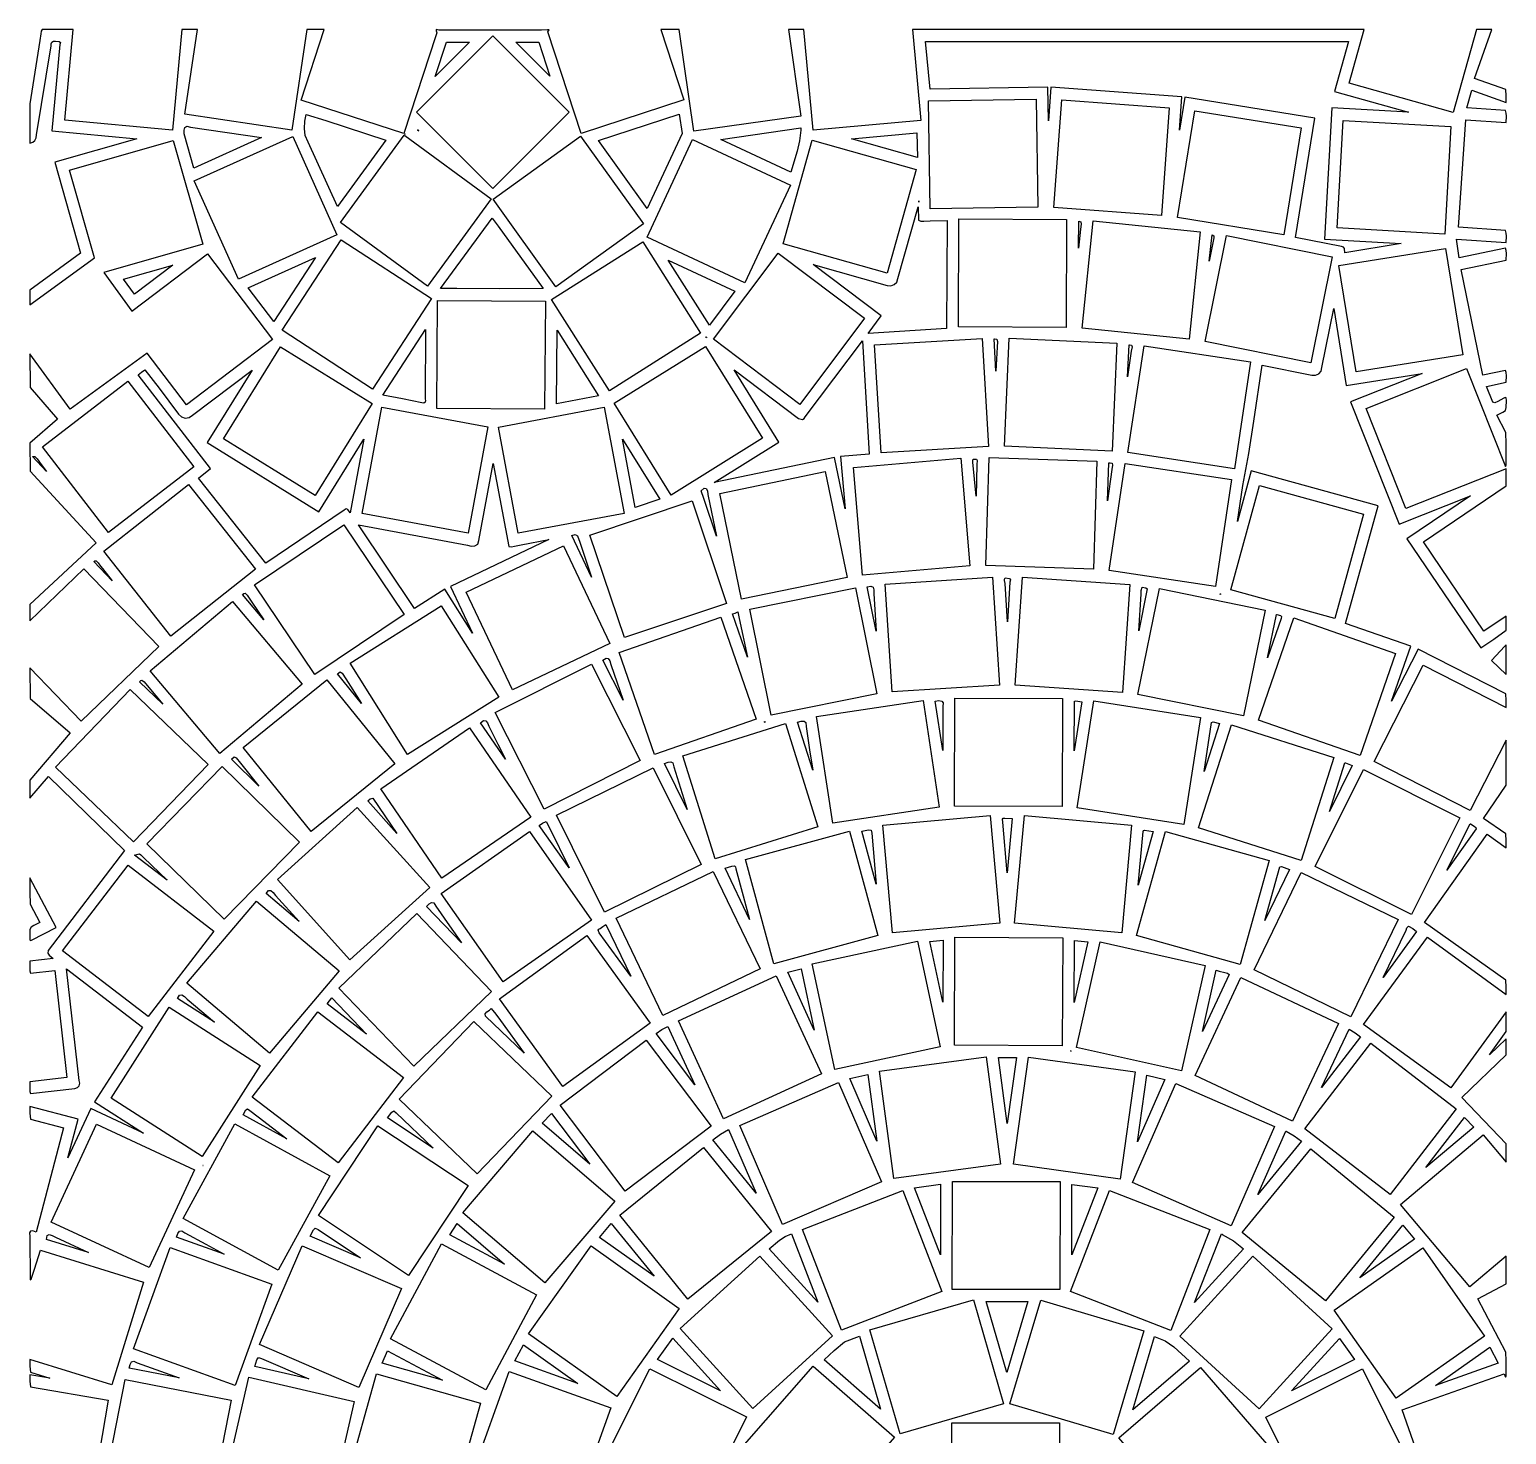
# Model space of a CAD drawing. Extents: x 0 to 14, y 0.5 to 20.5.
# Drawn here: x -0.01 to 14.01, y 7.18 to 20.51 of the extents above; entities that cross this region are included whole.
import ezdxf

# ---------------------------------------------------------------- set-up
doc = ezdxf.new("R2010")
doc.units = 0
doc.layers.add('Layer_1', color=7, linetype='CONTINUOUS')

msp = doc.modelspace()

# ---------------------------------------------------------------- linework, layer by layer
at = {"layer": 'Layer_1', "color": 7}
for points in [[(0.108843, 20.506891), (0.098857, 20.492199), (0.096155, 20.465836), (0.087974, 20.404383), (-0.007022, 19.802327), (-0.007022, 19.427942), (0.019864, 19.437005), (0.040867, 19.454408), (0.053809, 19.478311), (0.056509, 19.506876), (0.194667, 20.353487), (0.194857, 20.372566), (0.202761, 20.387696), (0.216994, 20.396189), (0.23617, 20.395359), (0.272509, 20.393417), (0.282448, 20.385396), (0.278609, 20.365348), (0.20277, 19.545516), (1.00782, 19.471653), (0.229284, 19.249789), (0.475126, 18.384767), (-0.007022, 18.034304), (-0.007022, 17.894847), (0.605378, 18.339622), (0.368245, 19.172013), (1.354755, 19.452967), (1.634883, 18.469654), (0.695998, 18.202205), (0.961684, 17.836473), (1.680358, 18.380082), (2.297168, 17.564614), (1.479054, 16.945819), (1.1077, 17.436732), (0.374915, 16.904533), (-0.007022, 17.430338), (-0.005315, 17.110357), (0.253867, 16.808732), (-0.007024, 16.581356), (-0.00515, 16.31545), (0.623236, 15.635581), (-0.007024, 15.053056), (-0.007024, 14.898055), (0.506488, 15.391392), (1.21717, 14.651717), (0.479864, 13.94335), (-0.007024, 14.450082), (-0.004543, 14.158434), (0.375354, 13.832721), (-0.007024, 13.384142), (-0.007024, 13.213486), (0.168649, 13.418538), (0.531881, 13.069444), (0.891512, 12.716675), (0.16694, 11.769632), (0.164957, 11.744993), (0.175538, 11.723356), (0.214014, 11.69158), (-0.007024, 11.666169), (-0.008056, 11.604649), (-0.007797, 11.574762), (-0.000017, 11.553342), (0.228456, 11.579518), (0.344983, 10.563739), (-0.007024, 10.523335), (-0.008057, 10.461821), (-0.007798, 10.431931), (-0.000012, 10.410458), (0.420113, 10.45785), (0.443646, 10.46775), (0.46023, 10.485796), (0.467353, 10.509021), (0.462504, 10.53446), (0.340738, 11.595614), (1.061121, 11.04258), (0.607802, 10.334378), (1.072036, 10.036942), (0.572193, 10.2695), (0.354408, 9.801518), (0.450044, 10.167194), (-0.007024, 10.287029), (-0.007759, 10.22538), (-0.001732, 10.168958), (0.311964, 10.086938), (0.053224, 9.097727), (0.021124, 9.109097), (-0.000385, 9.106757), (-0.010151, 9.089208), (-0.007024, 9.054952), (-0.005635, 8.645096), (0.005612, 8.649211), (0.016279, 8.677902), (0.036014, 8.744265), (0.092582, 8.926684), (1.072367, 8.622855), (0.769474, 7.646266), (-0.007023, 7.887148), (-0.007704, 7.825123), (-0.002062, 7.767754), (0.181879, 7.710648), (-0.007023, 7.742343), (-0.007862, 7.681537), (-0.001125, 7.627139), (0.735685, 7.503447), (0.566407, 6.495053)], [(13.358846, 6.447041), (13.018966, 7.411337), (13.986349, 7.752319), (13.99877, 7.721891), (14.005593, 7.730759), (14.00702, 7.7914), (14.007607, 7.875906), (14.002917, 7.9591), (13.737916, 8.464654), (14.00702, 8.60571), (14.00702, 8.867593), (13.661959, 8.577433), (13.003918, 9.359993), (13.789014, 10.020184), (14.00702, 9.761002), (14.005089, 9.933092), (13.58578, 10.37241), (14.007019, 10.777333), (14.007019, 10.930075), (13.847607, 10.777995), (14.007019, 10.998867), (14.007019, 11.188264), (13.479726, 10.465125), (12.653509, 11.067603), (13.257972, 11.896466), (14.007019, 11.350211), (14.007426, 11.419573), (14.004042, 11.486968), (13.231183, 12.035648), (13.825007, 12.872117), (14.007019, 12.742857), (14.007452, 12.810521), (14.003987, 12.876141), (13.791714, 13.022709), (14.007019, 13.336571), (14.006138, 13.765747), (13.665542, 13.097894), (12.754163, 13.561246), (13.219003, 14.475657), (14.00702, 14.075034), (14.007545, 14.140905), (14.003162, 14.203742), (13.17, 14.627351), (12.91837, 14.132966), (13.101153, 14.657062), (12.482634, 14.872697), (12.789771, 15.98753), (11.58713, 16.319307), (11.455279, 15.840631), (11.505385, 16.18007), (11.562899, 16.485411), (11.610225, 16.792833), (11.690317, 17.322188), (12.162047, 17.226276), (12.197117, 17.227005), (12.228554, 17.241171), (12.250565, 17.266706), (12.257358, 17.301542), (12.3698, 17.861001), (12.487485, 17.128436), (13.209081, 17.244687), (12.529873, 16.975198), (12.989917, 15.814945), (13.668794, 16.084213), (13.064222, 15.674826), (13.76432, 14.641077), (13.887624, 14.724075), (14.00702, 14.809142), (14.00702, 14.94215), (13.793975, 14.798063), (13.220987, 15.64484), (14.00702, 16.176652), (14.00702, 16.339757), (13.053252, 15.961348), (12.676111, 16.911698), (13.629548, 17.290052), (14.000196, 16.360901), (14.00671, 16.374796), (14.007647, 16.404312), (14.00702, 16.467584), (14.007571, 16.577059), (14.003007, 16.685297), (13.918109, 16.849466), (13.975892, 16.877032), (14.000353, 16.893519), (14.00702, 16.920848), (14.008943, 16.987646), (14.005367, 17.013608), (13.997657, 17.016873), (13.984175, 17.010669), (13.926537, 16.978905), (13.898764, 16.965834), (13.878019, 16.971648), (13.819276, 17.12127), (14.00702, 17.1598), (14.00801, 17.222091), (14.007698, 17.252245), (14.000112, 17.273458), (13.783502, 17.229033), (13.578064, 18.230646), (14.00702, 18.318675), (14.008009, 18.380992), (14.007696, 18.411159), (14.000112, 18.432388), (13.559929, 18.342101), (13.535455, 18.518545), (14.00691, 18.485417), (14.007837, 18.546231), (14.007444, 18.575844), (14.00035, 18.599243), (13.552157, 18.630773), (13.62387, 19.650687), (14.00691, 19.623787), (14.007836, 19.684628), (14.007442, 19.714253), (14.00035, 19.737668), (13.631312, 19.764292), (13.68048, 19.933129), (14.00691, 19.816327), (14.00754, 19.879013), (14.002224, 19.937539), (13.70523, 20.043703), (13.870815, 20.50711), (13.72342, 20.50711), (13.503705, 19.721463), (12.515817, 19.997842), (12.658306, 20.50711), (8.370899, 20.50711), (8.448951, 19.643631), (7.427329, 19.551302), (7.340953, 20.50711), (7.193448, 20.50711), (7.30981, 19.685578), (6.294251, 19.541656), (6.157439, 20.50711), (5.982373, 20.50711), (6.201261, 19.839864), (5.226712, 19.520104), (4.910149, 20.486494), (4.923461, 20.503462), (4.907149, 20.505401), (4.848633, 20.50066), (3.873478, 20.502038), (3.850158, 20.506815), (3.850979, 20.496077), (3.85627, 20.47439), (3.846364, 20.446316), (3.541482, 19.519993), (2.56809, 19.838595), (2.786813, 20.507054), (2.621724, 20.507054), (2.479675, 19.55312), (1.465164, 19.704154), (1.584612, 20.507054), (1.43402, 20.507054), (1.345881, 19.553176), (0.324479, 19.647544), (0.403854, 20.507054), (0.108843, 20.506885), (0.108843, 20.506891)], [(5.111232, 19.722236), (4.388148, 18.999372), (3.662914, 19.724771), (4.385998, 20.44769), (5.111232, 19.722236), (5.111232, 19.722236)], [(4.166615, 20.387663), (3.839909, 20.061013), (3.946624, 20.387663), (4.166615, 20.387663), (4.166615, 20.387663)], [(4.823277, 20.387663), (4.929441, 20.064155), (4.606043, 20.387663), (4.823277, 20.387663), (4.823277, 20.387663)], [(12.51036, 20.394332), (12.377352, 19.91946), (13.080317, 19.723007), (12.351996, 19.764018), (12.281881, 18.517444), (13.0091, 18.476544), (12.475358, 18.388681), (12.471753, 18.428639), (12.462839, 18.44364), (12.442204, 18.447422), (12.004951, 18.535304), (12.189112, 19.666728), (10.957035, 19.86704), (10.905387, 19.550918), (10.928538, 19.869961), (9.683949, 19.960967), (9.660522, 19.642475), (9.655561, 19.961794), (8.537311, 19.942667), (8.495143, 20.394332), (12.51036, 20.394332), (12.51036, 20.394332)], [(9.559925, 18.82144), (8.537586, 18.805289), (8.521436, 19.830935), (9.543719, 19.847031), (9.559925, 18.82144), (9.559925, 18.82144)], [(10.807491, 19.765837), (10.732966, 18.742836), (9.713273, 18.81714), (9.787798, 19.840141), (10.807491, 19.765837), (10.807491, 19.765837)], [(2.802908, 19.642861), (3.372975, 19.456219), (2.912214, 18.827282), (2.634126, 19.439242), (2.607139, 19.501339), (2.599262, 19.568184), (2.604546, 19.636387), (2.617038, 19.702557), (2.802908, 19.642861), (2.802908, 19.642861)], [(6.183952, 19.520105), (5.852617, 18.808376), (5.389375, 19.453959), (6.157604, 19.705809), (6.183952, 19.520105), (6.183952, 19.520105)], [(12.05919, 19.573242), (11.894487, 18.560825), (10.885322, 18.724977), (11.050026, 19.737394), (12.05919, 19.573242), (12.05919, 19.573242)], [(13.482428, 19.587078), (13.424716, 18.566282), (12.400613, 18.62416), (12.458325, 19.644955), (13.482428, 19.587078), (13.482428, 19.587078)], [(2.190508, 19.481796), (1.547791, 19.192352), (1.456666, 19.517043), (1.457582, 19.552034), (1.465342, 19.578298), (1.484418, 19.590135), (1.519282, 19.581843), (2.190508, 19.481796), (2.190508, 19.481796)], [(2.90786, 18.559557), (1.972558, 18.138594), (1.552918, 19.070864), (2.48822, 19.491882), (2.90786, 18.559557), (2.90786, 18.559557)], [(3.552452, 19.501749), (4.371888, 18.899491), (3.766158, 18.073219), (2.94154, 18.677627), (3.546939, 19.503513), (3.552452, 19.501749), (3.552452, 19.501749)], [(3.554435, 19.515696), (3.549345, 19.518134), (3.554435, 19.515696), (3.554435, 19.515696)], [(3.555538, 19.513545), (3.553525, 19.51288), (3.555538, 19.513545), (3.555538, 19.513545)], [(3.673938, 19.555218), (3.684174, 19.54586), (3.673938, 19.555218), (3.673938, 19.555218)], [(5.816568, 18.663296), (4.985777, 18.067432), (4.389196, 18.899271), (5.218886, 19.496843), (5.816568, 18.663296), (5.816568, 18.663296)], [(7.311077, 19.553564), (7.299395, 19.4513), (7.274737, 19.351792), (7.215221, 19.154815), (6.552936, 19.464157), (7.310967, 19.573518), (7.311077, 19.553564), (7.311077, 19.553564)], [(8.417146, 19.294383), (7.791351, 19.471047), (8.413618, 19.527492), (8.417146, 19.294383), (8.417146, 19.294383)], [(7.213072, 19.031011), (6.780368, 18.104639), (5.850964, 18.538721), (6.283668, 19.465093), (7.213072, 19.031011), (7.213072, 19.031011)], [(8.406784, 19.17995), (8.128971, 18.195975), (7.1418, 18.474725), (7.419613, 19.458699), (8.406784, 19.17995), (8.406784, 19.17995)], [(8.426683, 18.697691), (8.448881, 18.690131), (8.478657, 18.690391), (8.539669, 18.692419), (8.698818, 18.694936), (8.694243, 17.669841), (7.949, 17.623319), (8.074236, 17.789234), (7.427605, 18.27695), (8.131413, 18.077639), (8.166178, 18.075885), (8.198545, 18.087471), (8.222505, 18.110935), (8.232052, 18.144817), (8.424643, 18.826291), (8.426683, 18.697692), (8.426683, 18.697691)], [(8.437597, 18.874521), (8.423977, 18.875128), (8.437597, 18.874521), (8.437597, 18.874521)], [(4.436932, 18.640806), (4.864289, 18.048746), (4.454527, 18.045335), (4.044797, 18.049028), (3.891118, 18.051565), (4.380487, 18.718976), (4.436932, 18.640814), (4.436932, 18.640806)], [(9.834046, 18.706125), (9.82903, 17.680368), (8.80658, 17.685384), (8.811596, 18.711086), (9.834046, 18.706125), (9.834046, 18.706125)], [(9.949856, 18.688817), (9.968885, 18.681578), (9.970637, 18.661588), (9.964142, 18.61427), (9.945612, 18.432502), (9.949856, 18.688817), (9.949856, 18.688817)], [(11.102227, 18.589102), (10.998212, 17.568637), (9.981, 17.672265), (10.085014, 18.692785), (11.102227, 18.589102), (11.102227, 18.589102)], [(3.804577, 17.954102), (3.244267, 17.094868), (2.387789, 17.653359), (2.948099, 18.512593), (3.804577, 17.954102), (3.804577, 17.954102)], [(12.35321, 18.35015), (12.151079, 17.344458), (11.148639, 17.545927), (11.350714, 18.551619), (12.35321, 18.35015), (12.35321, 18.35015)], [(11.215832, 18.559226), (11.232834, 18.549668), (11.232243, 18.52951), (11.221854, 18.48378), (11.187169, 18.307872), (11.215832, 18.559226), (11.215832, 18.559226)], [(6.357751, 17.625522), (5.493336, 17.079323), (4.945428, 17.946495), (5.809788, 18.492694), (6.357751, 17.625522), (6.357751, 17.625522)], [(7.916036, 17.767185), (7.300328, 16.950891), (6.481388, 17.568582), (7.097095, 18.384877), (7.916036, 17.767185), (7.916036, 17.767185)], [(13.59361, 17.420856), (12.580807, 17.257972), (12.418418, 18.267468), (13.431221, 18.430407), (13.59361, 17.420856), (13.59361, 17.420856)], [(0.985661, 17.995995), (0.882419, 18.137823), (1.349243, 18.270886), (0.985661, 17.995995), (0.985661, 17.995995)], [(2.308468, 17.737695), (2.06665, 18.056904), (2.703689, 18.343371), (2.308468, 17.737695), (2.308468, 17.737695)], [(6.685007, 18.025099), (6.442803, 17.703024), (6.053149, 18.319779), (6.685007, 18.025099), (6.685007, 18.025099)], [(4.886281, 17.929408), (4.878785, 16.903707), (3.856391, 16.911093), (3.863832, 17.936849), (4.886281, 17.929408), (4.886281, 17.929408)], [(3.744659, 17.002539), (3.749638, 16.984883), (3.745051, 16.970377), (3.732731, 16.962789), (3.714513, 16.965889), (3.528746, 17.002092), (3.342713, 17.038754), (3.749675, 17.662565), (3.744659, 17.002539), (3.744659, 17.002539)], [(5.391139, 17.030762), (4.9925, 16.954418), (4.997847, 17.653635), (5.391139, 17.030762), (5.391139, 17.030762)], [(6.417888, 17.586662), (6.412048, 17.582068), (6.409672, 17.586945), (6.411404, 17.59168), (6.417888, 17.586662), (6.417888, 17.586662)], [(7.960188, 16.478444), (7.689045, 16.455348), (7.730883, 15.959916), (7.630121, 16.446474), (6.487672, 16.209837), (7.103765, 16.593427), (6.677676, 17.279801), (7.290186, 16.81678), (7.326219, 16.807767), (7.341975, 16.815208), (7.352438, 16.83253), (7.895806, 17.552763), (7.960188, 16.478444), (7.960188, 16.478444)], [(9.093101, 16.551921), (8.072526, 16.490185), (8.010624, 17.514067), (9.0312, 17.575748), (9.093101, 16.551921), (9.093101, 16.551921)], [(9.14916, 17.572055), (9.172651, 17.56818), (9.177414, 17.547247), (9.173486, 17.493143), (9.163381, 17.266406), (9.145246, 17.572055), (9.14916, 17.572055), (9.14916, 17.572055)], [(10.311397, 17.531982), (10.265536, 16.507273), (9.244134, 16.552968), (9.289995, 17.577677), (10.311397, 17.531982), (10.311397, 17.531982)], [(3.240628, 16.958442), (2.700713, 16.086254), (1.831336, 16.624461), (2.371306, 17.496649), (3.240628, 16.958442), (3.240628, 16.958442)], [(6.948433, 16.629477), (6.080103, 16.089837), (5.5387, 16.961033), (6.407084, 17.500673), (6.948433, 16.629477), (6.948433, 16.629477)], [(10.429247, 17.515501), (10.450161, 17.511386), (10.454723, 17.495989), (10.447416, 17.453905), (10.410561, 17.210623), (10.426325, 17.515721), (10.429247, 17.515495), (10.429247, 17.515501)], [(11.58035, 17.353719), (11.426561, 16.339593), (10.415742, 16.492886), (10.569531, 17.507012), (11.58035, 17.353719), (11.58035, 17.353719)], [(1.218991, 17.103412), (1.402392, 16.859075), (1.431465, 16.833776), (1.46758, 16.821227), (1.504522, 16.824718), (1.536075, 16.84754), (2.101542, 17.275171), (1.676169, 16.588412), (2.736983, 15.931142), (3.163678, 16.619886), (3.034804, 15.921717), (3.009923, 15.953287), (2.994238, 15.958704), (2.97745, 15.94699), (2.231573, 15.444695), (1.594313, 16.251123), (1.706596, 16.341412), (1.019396, 17.231569), (1.051081, 17.256985), (1.085486, 17.27958), (1.218991, 17.103412), (1.218991, 17.103412)], [(1.54961, 16.359547), (0.740315, 15.734634), (0.113363, 16.546519), (0.922713, 17.171432), (1.54961, 16.359547), (1.54961, 16.359547)], [(4.339696, 16.736082), (4.152448, 15.727578), (3.147197, 15.91422), (3.334445, 16.922724), (4.339696, 16.736082), (4.339696, 16.736082)], [(5.634225, 15.915874), (4.629305, 15.727634), (4.440403, 16.735806), (5.445324, 16.924102), (5.634225, 15.915874), (5.634225, 15.915874)], [(5.971293, 16.051032), (5.738846, 15.973035), (5.617358, 16.620162), (5.971293, 16.051032), (5.971293, 16.051032)], [(0.151948, 16.312363), (0.018113, 16.457167), (0.040612, 16.456649), (0.060803, 16.433559), (0.100346, 16.379178), (0.151948, 16.312363), (0.151948, 16.312363)], [(8.916492, 15.417189), (7.897846, 15.330207), (7.810533, 16.352161), (8.829234, 16.439198), (8.916492, 15.417189), (8.916492, 15.417189)], [(8.958329, 16.432197), (8.977457, 16.431285), (8.983812, 16.418422), (8.982968, 16.379556), (8.973873, 16.078648), (8.945269, 16.401472), (8.943112, 16.422856), (8.947202, 16.430929), (8.958329, 16.432197), (8.958329, 16.432197)], [(10.120621, 16.41329), (10.087659, 15.38803), (9.065761, 15.420938), (9.098723, 16.446143), (10.120621, 16.41329), (10.120621, 16.41329)], [(4.538244, 15.603169), (4.563426, 15.600135), (4.59431, 15.605503), (4.657476, 15.618304), (4.918968, 15.66722), (3.984162, 15.224099), (4.195167, 14.778827), (3.932954, 15.195821), (3.644559, 15.01381), (3.111037, 15.806513), (4.14765, 15.613451), (4.181384, 15.605256), (4.217089, 15.608131), (4.244789, 15.624991), (4.25451, 15.658752), (4.390518, 16.39036), (4.538244, 15.603169), (4.538244, 15.603169)], [(7.750341, 15.308765), (6.749113, 15.101508), (6.541195, 16.106043), (7.542422, 16.3133), (7.750341, 15.308765), (7.750341, 15.308765)], [(10.247456, 16.395707), (10.266773, 16.391257), (10.270195, 16.374753), (10.264303, 16.332092), (10.22199, 16.034605), (10.233896, 16.396644), (10.247456, 16.395707), (10.247456, 16.395707)], [(11.400268, 16.236571), (11.24725, 15.222335), (10.236321, 15.374856), (10.389339, 16.389092), (11.400268, 16.236571), (11.400268, 16.236571)], [(2.134118, 15.38566), (1.331824, 14.751707), (0.695887, 15.556592), (1.498126, 16.190544), (2.134118, 15.38566), (2.134118, 15.38566)], [(6.510327, 15.7009), (6.390827, 16.058217), (6.365633, 16.131785), (6.394813, 16.154163), (6.413463, 16.151491), (6.424012, 16.129548), (6.428889, 16.094115), (6.510327, 15.7009), (6.510327, 15.7009)], [(12.651196, 15.908984), (12.37884, 14.919993), (11.393047, 15.191522), (11.665457, 16.180512), (12.651196, 15.908984), (12.651196, 15.908984)], [(6.605356, 15.062648), (5.635934, 14.737541), (5.30978, 15.710105), (6.279202, 16.035212), (6.605356, 15.062648), (6.605356, 15.062648)], [(3.546277, 14.957366), (2.698067, 14.386362), (2.125244, 15.237328), (2.973399, 15.808332), (3.546277, 14.957366), (3.546277, 14.957366)], [(5.324718, 15.311025), (5.136092, 15.7079), (5.16998, 15.716909), (5.190985, 15.703989), (5.212978, 15.644076), (5.324718, 15.311025), (5.324718, 15.311025)], [(5.497854, 14.681758), (4.574128, 14.243542), (4.134479, 15.1703), (5.058205, 15.608461), (5.497854, 14.681758), (5.497854, 14.681758)], [(0.773884, 15.276464), (0.598874, 15.458806), (0.610654, 15.467627), (0.621695, 15.46702), (0.642269, 15.446584), (0.662016, 15.415623), (0.68236, 15.392258), (0.773884, 15.276464), (0.773884, 15.276464)], [(9.197391, 14.287529), (8.177091, 14.221658), (8.111056, 15.245265), (9.131355, 15.311135), (9.197391, 14.287529), (9.197391, 14.287529)], [(9.25119, 15.303859), (9.290622, 15.298401), (9.299932, 15.286463), (9.29643, 15.263823), (9.27186, 14.887582), (9.249756, 15.250226), (9.244166, 15.279207), (9.244329, 15.293514), (9.25119, 15.303859), (9.25119, 15.303859)], [(10.434098, 15.241296), (10.3647, 14.217965), (9.344621, 14.287143), (9.414019, 15.310529), (10.434098, 15.241296), (10.434098, 15.241296)], [(2.212942, 14.905496), (2.011638, 15.14522), (2.02493, 15.15757), (2.036591, 15.1595), (2.056492, 15.141501), (2.09291, 15.083883), (2.212942, 14.905496), (2.212942, 14.905496)], [(8.03146, 14.202641), (7.02902, 14.001117), (6.826835, 15.006809), (7.829275, 15.208334), (8.03146, 14.202641), (8.03146, 14.202641)], [(8.026996, 14.797237), (7.941667, 15.22046), (7.976708, 15.226835), (7.996297, 15.215215), (8.004099, 15.18987), (8.003782, 15.155069), (8.026996, 14.797237), (8.026996, 14.797237)], [(11.717106, 14.999533), (11.51222, 13.994448), (10.510386, 14.198618), (10.715217, 15.203703), (11.717106, 14.999533), (11.717106, 14.999533)], [(10.551617, 15.214893), (10.586333, 15.208641), (10.597797, 15.200705), (10.594453, 15.183678), (10.517882, 14.800379), (10.542929, 15.149793), (10.542654, 15.184788), (10.551617, 15.214893), (10.551617, 15.214893)], [(11.297687, 15.149795), (11.292196, 15.14783), (11.292532, 15.151624), (11.295445, 15.154504), (11.297687, 15.149795), (11.297687, 15.149795)], [(2.577626, 14.295576), (1.79468, 13.637977), (1.134985, 14.423458), (1.917932, 15.081058), (2.577626, 14.295576), (2.577626, 14.295576)], [(4.443545, 14.171608), (3.578192, 13.627063), (3.031828, 14.495227), (3.89718, 15.039827), (4.443545, 14.171608), (4.443545, 14.171608)], [(6.887358, 13.962532), (5.921133, 13.62822), (5.585718, 14.597532), (6.551943, 14.931899), (6.887358, 13.962532), (6.887358, 13.962532)], [(6.727285, 14.919828), (6.803739, 14.550568), (6.66136, 14.962106), (6.688065, 14.969252), (6.712457, 14.981178), (6.727285, 14.919828), (6.727285, 14.919828)], [(12.95712, 14.587335), (12.619225, 13.618794), (11.653827, 13.955642), (11.991777, 14.924127), (12.95712, 14.587335), (12.95712, 14.587335)], [(11.828121, 14.956649), (11.863207, 14.946396), (11.874092, 14.936749), (11.868848, 14.920047), (11.739872, 14.545773), (11.825861, 14.956759), (11.828122, 14.956646), (11.828121, 14.956649)], [(13.994893, 14.657339), (13.865633, 14.521244), (14.007075, 14.386913), (14.007075, 14.670182), (13.994893, 14.657339), (13.994893, 14.657339)], [(5.785975, 13.570838), (4.873328, 13.109967), (4.410968, 14.025536), (5.323615, 14.486462), (5.785975, 13.570838), (5.785975, 13.570838)], [(5.623587, 14.143331), (5.430882, 14.524496), (5.461801, 14.542836), (5.483193, 14.538448), (5.497282, 14.516642), (5.506293, 14.482726), (5.623587, 14.143331), (5.623587, 14.143331)], [(1.255261, 14.105242), (1.033783, 14.318562), (1.0457, 14.331919), (1.057068, 14.334818), (1.078654, 14.318736), (1.120719, 14.265508), (1.255261, 14.105242), (1.255261, 14.105242)], [(3.45698, 13.540246), (2.661852, 12.897419), (2.016985, 13.695082), (2.812058, 14.33791), (3.45698, 13.540246), (3.45698, 13.540246)], [(3.139425, 14.112793), (2.911828, 14.394134), (2.938495, 14.413225), (2.958631, 14.401327), (2.992334, 14.346358), (3.139425, 14.112793), (3.139425, 14.112793)], [(1.684492, 13.53501), (0.975464, 12.79831), (0.236394, 13.509654), (0.945423, 14.246298), (1.684492, 13.53501), (1.684492, 13.53501)], [(9.794578, 14.160363), (9.791215, 13.134607), (8.768766, 13.137914), (8.772128, 14.163671), (9.794578, 14.160363), (9.794578, 14.160363)], [(8.624788, 13.127772), (7.613805, 12.975526), (7.461063, 13.989762), (8.472047, 14.142063), (8.624788, 13.127772), (8.624788, 13.127772)], [(8.658413, 13.861109), (8.657861, 13.667467), (8.587251, 14.134897), (8.621764, 14.139505), (8.648394, 14.13574), (8.662419, 14.118587), (8.659116, 14.083028), (8.658413, 13.861109), (8.658413, 13.861109)], [(9.922239, 14.136826), (9.978739, 14.128944), (9.906144, 13.663884), (9.908183, 14.133464), (9.922239, 14.136826), (9.922239, 14.136826)], [(11.10399, 13.979013), (10.94546, 12.965549), (9.935248, 13.123527), (10.093777, 14.136992), (11.10399, 13.979013), (11.10399, 13.979013)], [(4.746934, 13.035002), (3.903905, 12.456557), (3.323531, 13.302342), (4.166615, 13.880787), (4.746934, 13.035002), (4.746934, 13.035002)], [(4.435222, 13.727273), (4.508313, 13.582745), (4.270408, 13.929239), (4.298637, 13.950964), (4.320166, 13.948591), (4.336716, 13.928315), (4.35001, 13.89633), (4.435222, 13.727273), (4.435222, 13.727273)], [(7.473355, 12.94317), (6.497759, 12.63719), (6.190787, 13.615928), (7.166438, 13.921908), (7.473355, 12.94317), (7.473355, 12.94317)], [(6.973292, 13.939987), (6.970154, 13.932583), (6.966197, 13.936215), (6.965787, 13.941733), (6.973292, 13.939987), (6.973292, 13.939987)], [(7.394256, 13.674246), (7.423415, 13.481101), (7.280981, 13.936515), (7.314709, 13.945664), (7.342047, 13.945708), (7.358887, 13.930797), (7.361124, 13.895082), (7.394256, 13.674246), (7.394256, 13.674246)], [(12.371895, 13.59862), (12.059742, 12.62148), (11.085799, 12.932641), (11.397953, 13.909726), (12.371895, 13.59862), (12.371895, 13.59862)], [(11.225367, 13.93894), (11.284182, 13.924002), (11.138165, 13.466714), (11.210705, 13.933208), (11.225367, 13.93894), (11.225367, 13.93894)], [(2.167522, 13.329516), (1.906246, 13.584453), (1.930817, 13.606242), (1.95235, 13.596754), (1.99234, 13.546127), (2.167522, 13.329516), (2.167522, 13.329516)], [(2.551664, 12.796987), (1.83773, 12.065084), (1.103456, 12.781278), (1.817335, 13.513237), (2.551664, 12.796987), (2.551664, 12.796987)], [(6.363979, 12.583502), (5.447032, 12.13134), (4.993382, 13.051318), (5.910384, 13.50348), (6.363979, 12.583502), (6.363979, 12.583502)], [(6.233065, 13.105503), (6.017706, 13.542065), (6.050205, 13.555639), (6.077976, 13.559838), (6.097564, 13.547817), (6.105518, 13.51273), (6.233065, 13.105503), (6.233065, 13.105503)], [(13.566489, 13.027395), (13.107712, 12.109898), (12.193136, 12.567186), (12.651912, 13.484739), (13.566489, 13.027395), (13.566489, 13.027395)], [(12.480815, 13.548073), (12.545913, 13.523875), (12.327632, 13.088084), (12.475689, 13.548845), (12.480815, 13.548074), (12.480815, 13.548073)], [(3.476658, 12.87978), (3.20072, 13.188405), (3.224281, 13.20815), (3.246991, 13.214338), (3.476658, 12.87978), (3.476658, 12.87978)], [(3.788536, 12.365386), (3.029733, 11.680115), (2.342257, 12.441398), (3.10106, 13.126669), (3.788536, 12.365386), (3.788536, 12.365386)], [(9.198989, 12.027326), (8.180564, 11.936761), (8.089614, 12.958494), (9.108094, 13.049113), (9.198989, 12.027326), (9.198989, 12.027326)], [(10.450855, 12.956895), (10.35803, 11.935273), (9.339715, 12.027766), (9.432539, 13.049389), (10.450855, 12.956895), (10.450855, 12.956895)], [(4.924315, 12.932972), (5.113382, 12.553295), (4.828734, 12.954249), (4.859222, 12.976731), (4.893061, 12.99333), (4.924315, 12.932972), (4.924315, 12.932972)], [(8.041768, 11.912011), (7.055368, 11.642743), (6.785163, 12.632284), (7.771562, 12.901608), (8.041768, 11.912011), (8.041768, 11.912011)], [(8.026775, 12.398018), (7.889357, 12.902545), (7.95404, 12.914139), (7.978975, 12.910514), (7.983664, 12.881132), (8.026775, 12.398018), (8.026775, 12.398018)], [(9.246725, 13.024474), (9.317115, 13.022213), (9.270206, 12.505835), (9.227101, 12.987046), (9.224, 13.014837), (9.230467, 13.023793), (9.246725, 13.024473), (9.246725, 13.024474)], [(11.756298, 12.624071), (11.481296, 11.635852), (10.496275, 11.909972), (10.771276, 12.898246), (11.756298, 12.624071), (11.756298, 12.624071)], [(10.572398, 12.910152), (10.654253, 12.896316), (10.51248, 12.38782), (10.559058, 12.896371), (10.562529, 12.907476), (10.572398, 12.910152), (10.572398, 12.910152)], [(13.666865, 12.970289), (13.701153, 12.948391), (13.71669, 12.937262), (13.722822, 12.924067), (13.444064, 12.529703), (13.664384, 12.972164), (13.666865, 12.97029), (13.666865, 12.970289)], [(5.323064, 12.057532), (4.485823, 11.470598), (3.89696, 12.310485), (4.734201, 12.897474), (5.323064, 12.057532), (5.323064, 12.057532)], [(1.071706, 12.652459), (1.297098, 12.434894), (0.987701, 12.672302), (1.019948, 12.683886), (1.034174, 12.686775), (1.046589, 12.675434), (1.071706, 12.652459), (1.071706, 12.652459)], [(1.740055, 11.952305), (1.117292, 11.141412), (0.303808, 11.76616), (0.926571, 12.577052), (1.740055, 11.952305), (1.740055, 11.952305)], [(6.923573, 11.593795), (6.0015, 11.151885), (5.558157, 12.076935), (6.48023, 12.518844), (6.923573, 11.593795), (6.923573, 11.593795)], [(6.763169, 12.286066), (6.824189, 12.062934), (6.591576, 12.548444), (6.655658, 12.57038), (6.682051, 12.571019), (6.689963, 12.561674), (6.692877, 12.543189), (6.763169, 12.286066), (6.763169, 12.286066)], [(12.980326, 12.06321), (12.53296, 11.140145), (11.612872, 11.586023), (12.060238, 12.509088), (12.980326, 12.06321), (12.980326, 12.06321)], [(11.873431, 12.564595), (11.948617, 12.536814), (11.715122, 12.054776), (11.858658, 12.562501), (11.873431, 12.564595), (11.873431, 12.564595)], [(-0.007022, 12.432138), (-0.007591, 12.320103), (-0.002918, 12.209373), (0.088393, 12.035318), (0.030718, 12.007138), (0.004542, 11.991441), (-0.007022, 11.966912), (-0.008792, 11.899966), (-0.006857, 11.871172), (-0.001057, 11.864783), (0.009534, 11.866339), (0.24119, 11.987748), (-0.006416, 12.458431), (-0.007023, 12.432138), (-0.007022, 12.432138)], [(2.549514, 12.043256), (2.234825, 12.310099), (2.257962, 12.337772), (2.280605, 12.337745), (2.302922, 12.319357), (2.325077, 12.291949), (2.549514, 12.043256), (2.549514, 12.043256)], [(2.927372, 11.574502), (2.266245, 10.794643), (1.48385, 11.457975), (2.144977, 12.237835), (2.927372, 11.574502), (2.927372, 11.574502)], [(3.975012, 12.003017), (4.088948, 11.840574), (3.758384, 12.185524), (3.782784, 12.210803), (3.805905, 12.224645), (3.826924, 12.219676), (3.845016, 12.188523), (3.975012, 12.003017), (3.975012, 12.003017)], [(4.374367, 11.378931), (3.63618, 10.671501), (2.92649, 11.412114), (3.664678, 12.119544), (4.374367, 11.378931), (4.374367, 11.378931)], [(5.460096, 12.014813), (5.698056, 11.524782), (5.397444, 11.937099), (5.385833, 11.960918), (5.392465, 11.971075), (5.406794, 11.977), (5.433191, 11.997085), (5.460096, 12.014813), (5.460096, 12.014813)], [(13.078112, 11.998277), (13.118771, 11.978055), (13.154676, 11.950155), (12.839656, 11.513648), (13.056427, 11.962891), (13.064045, 11.984119), (13.078112, 11.998277), (13.078112, 11.998277)], [(5.880784, 11.079897), (5.053134, 10.479623), (4.450931, 11.309919), (5.278581, 11.910192), (5.880784, 11.079897), (5.880784, 11.079897)], [(8.634214, 10.855442), (7.634696, 10.640247), (7.418785, 11.643018), (8.418303, 11.858213), (8.634214, 10.855442), (8.634214, 10.855442)], [(8.658799, 11.279271), (8.534996, 11.854795), (8.661555, 11.866205), (8.658798, 11.279271), (8.658799, 11.279271)], [(9.796672, 11.890018), (9.791987, 10.864261), (8.769538, 10.868947), (8.774278, 11.894703), (9.796672, 11.890018), (9.796672, 11.890018)], [(10.0359, 11.851378), (9.90697, 11.274806), (9.909616, 11.862788), (10.0359, 11.851378), (10.0359, 11.851378)], [(11.149079, 11.627253), (10.925065, 10.626246), (9.92731, 10.849544), (10.151324, 11.850551), (11.149079, 11.627253), (11.149079, 11.627253)], [(7.505987, 10.597198), (6.576748, 10.170612), (6.148785, 11.102882), (7.078078, 11.529468), (7.505987, 10.597198), (7.505987, 10.597198)], [(7.439124, 11.014082), (7.187881, 11.561714), (7.313613, 11.59633), (7.439124, 11.014082), (7.439124, 11.014082)], [(12.41489, 11.077251), (11.97943, 10.148508), (11.053663, 10.582535), (11.489124, 11.511278), (12.41489, 11.077251), (12.41489, 11.077251)], [(11.28319, 11.573896), (11.336982, 11.56014), (11.362492, 11.55243), (11.378149, 11.540166), (11.12466, 10.998758), (11.254912, 11.581117), (11.28319, 11.573896), (11.28319, 11.573896)], [(2.178877, 10.676407), (1.627331, 9.815464), (0.763632, 10.368774), (1.315178, 11.229717), (2.178877, 10.676407), (2.178877, 10.676407)], [(1.745181, 11.088661), (1.393065, 11.314218), (1.412948, 11.344462), (1.435726, 11.347621), (1.460449, 11.332571), (1.48617, 11.30819), (1.745181, 11.088661), (1.745181, 11.088661)], [(3.188593, 10.975717), (2.813436, 11.264058), (2.859242, 11.319289), (3.188593, 10.975717), (3.188593, 10.975717)], [(4.460908, 11.10415), (4.68619, 10.793485), (4.318474, 11.144554), (4.315876, 11.167735), (4.332046, 11.185372), (4.354661, 11.201226), (4.371398, 11.219058), (4.416466, 11.165018), (4.460908, 11.10415), (4.460908, 11.10415)], [(3.539883, 10.563959), (2.917891, 9.752515), (2.103857, 10.376546), (2.725848, 11.187935), (3.539883, 10.563959), (3.539883, 10.563959)], [(4.947246, 10.386799), (4.239926, 9.648501), (3.499258, 10.358135), (4.206523, 11.096433), (4.947246, 10.386799), (4.947246, 10.386799)], [(6.081316, 10.977095), (6.303952, 10.494671), (5.938055, 10.982662), (5.990716, 11.01877), (6.047581, 11.047706), (6.081316, 10.977095), (6.081316, 10.977095)], [(12.515872, 11.023287), (12.571507, 10.98858), (12.62391, 10.948873), (12.254817, 10.46904), (12.515872, 11.023287), (12.515872, 11.023287)], [(6.460221, 10.100552), (5.644423, 9.484128), (5.026069, 10.302573), (5.841868, 10.918942), (6.460221, 10.100552), (6.460221, 10.100552)], [(9.878362, 10.814431), (9.872033, 10.815582), (9.878362, 10.814431), (9.878362, 10.814431)], [(13.531266, 10.267185), (12.905802, 9.454087), (12.09535, 10.077567), (12.720814, 10.890609), (13.531266, 10.267185), (13.531266, 10.267185)], [(9.207478, 9.741822), (8.194124, 9.605947), (8.057753, 10.622609), (9.071108, 10.758483), (9.207478, 9.741822), (9.207478, 9.741822)], [(9.357243, 10.753412), (9.270041, 10.128113), (9.186201, 10.754018), (9.357243, 10.753412), (9.357243, 10.753412)], [(10.484038, 10.615994), (10.342486, 9.600049), (9.329848, 9.74116), (9.4714, 10.757105), (10.484038, 10.615994), (10.484038, 10.615994)], [(8.07666, 9.57326), (7.138161, 9.16751), (6.731088, 10.109041), (7.669588, 10.514791), (8.07666, 9.57326), (8.07666, 9.57326)], [(8.033114, 9.958284), (7.77509, 10.55503), (7.947951, 10.592292), (8.033114, 9.958284), (8.033114, 9.958284)], [(10.765543, 10.546265), (10.506141, 9.953323), (10.59406, 10.58474), (10.765543, 10.546265), (10.765543, 10.546265)], [(11.808002, 10.097411), (11.396795, 9.157644), (10.46006, 9.567527), (10.871211, 10.507294), (11.808002, 10.097411), (11.808002, 10.097411)], [(2.161403, 10.189794), (2.432712, 9.982372), (2.017757, 10.209528), (2.043261, 10.256684), (2.059631, 10.266392), (2.080976, 10.250146), (2.161403, 10.189794), (2.161403, 10.189794)], [(3.821333, 9.893296), (3.388795, 10.180203), (3.42748, 10.233697), (3.44776, 10.248223), (3.470602, 10.22933), (3.821333, 9.893296), (3.821333, 9.893296)], [(1.556555, 9.68681), (1.125229, 8.759776), (0.195219, 9.192536), (0.626545, 10.119514), (1.556555, 9.68681), (1.556555, 9.68681)], [(2.839123, 9.631689), (2.348376, 8.734641), (1.448462, 9.226987), (1.939209, 10.123979), (2.839123, 9.631689), (2.839123, 9.631689)], [(4.151952, 9.538423), (3.587122, 8.686244), (2.732132, 9.252949), (3.297017, 10.105128), (4.151952, 9.538423), (4.151952, 9.538423)], [(5.308843, 9.741822), (4.856516, 10.128995), (4.945923, 10.22215), (5.308843, 9.741822), (5.308843, 9.741822)], [(13.698449, 10.090906), (13.24502, 9.709631), (13.609869, 10.183841), (13.698449, 10.090906), (13.698449, 10.090906)], [(5.545369, 9.390863), (4.880493, 8.61409), (4.101185, 9.281116), (4.766061, 10.057888), (5.545369, 9.390863), (5.545369, 9.390863)], [(6.886752, 9.465112), (6.476703, 9.971403), (6.548191, 10.025375), (6.625917, 10.068858), (6.886752, 9.465112), (6.886752, 9.465112)], [(11.918906, 10.05392), (11.994662, 10.011502), (12.064537, 9.959662), (11.649417, 9.452819), (11.914055, 10.055849), (11.918906, 10.053919), (11.918906, 10.05392)], [(7.033871, 9.103845), (6.23946, 8.460191), (5.593711, 9.257193), (6.388122, 9.900847), (7.033871, 9.103845), (7.033871, 9.103845)], [(12.941686, 9.239224), (12.291638, 8.445749), (11.500699, 9.093648), (12.150747, 9.887177), (12.941686, 9.239224), (12.941686, 9.239224)], [(1.637804, 9.728592), (1.634679, 9.72718), (1.637804, 9.728592), (1.637804, 9.728592)], [(8.636695, 9.201851), (8.636475, 8.881981), (8.390026, 9.518028), (8.637246, 9.551266), (8.636695, 9.201851), (8.636695, 9.201851)], [(9.771702, 9.577339), (9.77082, 8.551582), (8.748426, 8.552409), (8.749253, 9.578166), (9.771702, 9.577339), (9.771702, 9.577339)], [(10.130157, 9.515548), (9.88426, 8.881926), (9.884756, 9.549943), (10.130157, 9.515548), (10.130157, 9.515548)], [(8.649703, 8.534495), (7.696266, 8.165015), (7.325629, 9.121539), (8.279011, 9.491019), (8.649703, 8.534495), (8.649703, 8.534495)], [(11.194058, 9.120602), (10.8232, 8.164188), (9.869874, 8.533888), (10.240786, 9.490247), (11.194058, 9.120602), (11.194058, 9.120602)], [(3.131046, 8.853097), (2.654355, 9.058425), (2.68436, 9.117066), (2.702272, 9.134624), (2.728138, 9.120025), (3.131046, 8.853097), (3.131046, 8.853097)], [(4.49806, 8.793401), (3.978319, 9.071103), (4.048765, 9.177928), (4.49806, 8.793401), (4.49806, 8.793401)], [(5.917329, 8.678913), (5.399463, 9.04696), (5.512241, 9.17881), (5.917329, 8.678913), (5.917329, 8.678913)], [(13.135604, 9.028659), (12.616304, 8.663755), (13.023927, 9.161557), (13.135604, 9.028659), (13.135604, 9.028659)], [(0.550642, 8.902762), (0.151948, 9.028053), (0.15862, 9.063903), (0.177636, 9.073532), (0.204902, 9.065635), (0.236325, 9.048909), (0.550642, 8.902762), (0.550642, 8.902762)], [(1.662554, 8.981475), (1.836021, 8.886611), (1.384851, 9.049385), (1.397489, 9.082132), (1.413579, 9.104403), (1.435443, 9.10915), (1.465404, 9.089324), (1.662554, 8.981475), (1.662554, 8.981475)], [(4.803544, 8.502083), (4.321451, 7.600405), (3.416851, 8.084042), (3.898944, 8.98572), (4.803544, 8.502083), (4.803544, 8.502083)], [(7.472032, 8.432355), (7.010499, 8.938921), (7.109405, 9.019834), (7.162166, 9.054894), (7.220953, 9.079977), (7.472032, 8.432355), (7.472032, 8.432355)], [(11.311687, 9.075568), (11.416974, 9.014565), (11.512716, 8.939142), (11.047876, 8.430315), (11.302923, 9.079316), (11.30941, 9.076542), (11.311688, 9.075568), (11.311687, 9.075568)], [(2.28912, 8.603397), (1.94213, 7.641581), (0.977173, 7.989729), (1.324218, 8.951544), (2.28912, 8.603397), (2.28912, 8.603397)], [(3.519929, 8.562441), (3.115778, 7.623336), (2.173641, 8.028755), (2.577736, 8.96786), (3.519929, 8.562441), (3.519929, 8.562441)], [(6.155675, 8.37128), (5.563559, 7.537677), (4.727256, 8.131667), (5.319371, 8.96527), (6.155675, 8.37128), (6.155675, 8.37128)], [(7.611104, 8.111602), (6.855332, 7.423024), (6.164494, 8.181276), (6.920321, 8.869854), (7.611104, 8.111602), (7.611104, 8.111602)], [(12.355083, 8.178299), (11.663032, 7.421095), (10.908253, 8.110886), (11.600249, 8.868145), (12.355083, 8.178299), (12.355083, 8.178299)], [(13.801858, 8.109342), (12.962577, 7.519707), (12.374872, 8.356287), (13.214152, 8.945922), (13.801858, 8.109342), (13.801858, 8.109342)], [(9.234488, 7.468169), (8.252443, 7.183576), (7.966968, 8.168819), (8.949013, 8.453356), (9.234488, 7.468169), (9.234488, 7.468169)], [(9.466715, 8.438804), (9.266568, 7.764227), (9.071052, 8.439245), (9.466715, 8.438804), (9.466715, 8.438804)], [(10.568263, 8.16055), (10.276615, 7.177127), (9.296334, 7.467838), (9.587982, 8.451316), (10.568263, 8.16055), (10.568263, 8.16055)], [(5.195568, 7.661094), (4.596783, 7.875352), (4.678583, 8.028479), (5.195568, 7.661094), (5.195568, 7.661094)], [(6.549132, 7.591586), (5.952056, 7.889352), (6.094545, 8.09027), (6.549132, 7.591586), (6.549132, 7.591586)], [(8.067565, 7.415969), (7.531067, 7.885494), (7.625983, 7.97279), (7.724308, 8.054577), (7.866702, 8.109728), (8.067565, 7.415969), (8.067565, 7.415969)], [(10.675695, 8.103444), (10.768318, 8.0641), (10.851536, 8.008172), (11.001188, 7.873092), (10.463477, 7.409464), (10.669246, 8.105208), (10.675695, 8.103444), (10.675695, 8.103444)], [(12.496194, 7.987469), (12.56697, 7.886541), (11.970004, 7.589546), (12.425032, 8.087459), (12.496194, 7.987469), (12.496194, 7.987469)], [(13.931614, 7.852807), (13.333931, 7.642187), (13.851632, 8.005604), (13.931614, 7.852807), (13.931614, 7.852807)], [(1.409325, 7.713901), (0.937044, 7.805678), (0.945262, 7.839816), (0.958299, 7.864267), (0.979479, 7.87235), (1.012125, 7.857387), (1.409325, 7.713901), (1.409325, 7.713901)], [(2.639583, 7.705081), (2.127669, 7.822986), (2.14867, 7.886235), (2.163914, 7.906898), (2.192157, 7.897518), (2.639583, 7.705081), (2.639583, 7.705081)], [(3.91063, 7.692293), (3.337917, 7.852256), (3.388905, 7.970932), (3.91063, 7.692293), (3.91063, 7.692293)], [(3.071901, 7.489611), (2.842651, 6.493289), (1.843021, 6.723257), (2.072272, 7.719578), (3.071901, 7.489611), (3.071901, 7.489611)], [(4.270904, 7.474342), (3.995462, 6.489651), (3.007574, 6.766031), (3.283016, 7.750667), (4.270904, 7.474342), (4.270904, 7.474342)], [(5.50695, 7.429474), (5.162936, 6.466721), (4.197042, 6.811837), (4.541055, 7.774645), (5.50695, 7.429474), (5.50695, 7.429474)], [(6.794313, 7.342988), (6.338403, 6.42786), (5.420299, 6.885259), (5.876264, 7.800386), (6.794313, 7.342988), (6.794313, 7.342988)], [(8.200683, 7.149732), (7.527539, 6.380125), (6.755397, 7.055419), (7.428596, 7.825081), (8.200683, 7.149732), (8.200683, 7.149732)], [(11.772779, 7.039323), (10.996062, 6.369376), (10.328319, 7.143558), (11.104982, 7.813505), (11.772779, 7.039323), (11.772779, 7.039323)], [(13.097735, 6.882558), (12.17941, 6.4256), (11.723941, 7.340948), (12.642266, 7.797906), (13.097735, 6.882558), (13.097735, 6.882558)], [(1.903986, 7.50262), (1.708966, 6.498967), (0.702061, 6.694538), (0.897026, 7.698191), (1.903986, 7.50262), (1.903986, 7.50262)], [(9.767458, 7.286047), (9.767458, 6.262), (8.749473, 6.260291), (8.744175, 6.337463), (8.744843, 6.421411), (8.744843, 7.286047), (9.767458, 7.286047), (9.767458, 7.286047)]]:
    msp.add_lwpolyline(points, dxfattribs=at)

doc.saveas('drawing.dxf')
